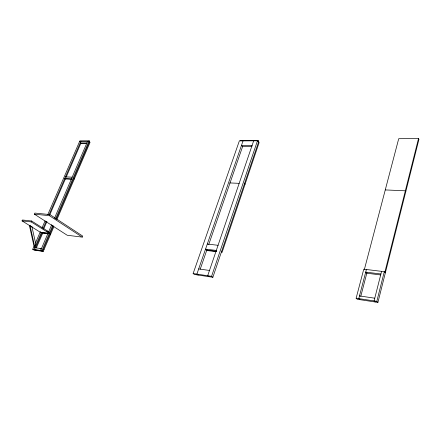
<?xml version="1.0" encoding="UTF-8"?>
<svg xmlns="http://www.w3.org/2000/svg" width="441" height="441" viewBox="0 0 441 441"><rect width="100%" height="100%" fill="white"/><g stroke="black" fill="none" stroke-linecap="round" stroke-linejoin="round"><path stroke-width="0.66" d="M377.92 302.399L376.823 301.341L384.304 271.678L363.764 269.175L356.13 298.21L357.26 299.257L377.92 302.399L418.95 139.284L418.498 138.601L398.719 138.695L364.31 269.727M384.839 272.24L418.498 138.601M381.581 271.347L374.078 300.927L375.175 301.98M366.399 269.495L358.781 298.612L359.906 299.66M360.766 296.358L366.967 272.582M258.04 141.352L258.266 140.696L240.169 140.756M221.443 251.888L222.071 252.379L259.148 142.515L257.489 140.767L239.38 140.828L193.13 273.541L194.437 274.473L212.865 277.279L258.817 141.28L258.266 140.696M212.865 277.279L211.57 276.331L257.489 140.767M253.68 140.784L207.689 275.746L208.99 276.689M200.208 269.203L206.939 249.727M208.731 244.535L242.616 146.511L241.492 145.359L252.114 145.381M243.068 140.817L196.884 274.109L198.185 275.046M82.235 237.126L82.671 236.062L49.888 214.58L34.856 213.086L34.381 214.166L67.197 235.246L82.235 237.126L49.414 215.682L34.381 214.166M34.1 246.111L32.728 249.264L41.895 250.653L52.76 225.379M55.742 218.427L89.104 140.806L89.705 141.28L56.128 219.486M53.416 225.798L42.573 251.056L33.406 249.667M32.728 249.264L34.078 250.064L43.246 251.458L53.896 226.63M57.121 219.105L90.069 142.294L88.878 141.34L79.639 141.374M51.762 224.601L40.633 250.46L41.305 250.863M54.48 218.295L87.605 141.346M41.377 232.385L33.968 249.452L34.641 249.854M43.02 228.592L46.04 221.641M49.056 214.69L80.885 141.368M42.066 232.738L35.418 248.068L34.74 247.666L41.41 248.658M43.681 229.006L46.967 221.426M49.414 215.682L65.593 178.478M66.144 177.21L80.935 143.105M36.355 247.859L42.727 233.151L41.399 232.324M35.473 242.952L40.412 231.597M42.055 227.81L45.076 220.869M47.815 214.563L79.871 140.844L89.104 140.806M34.641 246.387L35.732 243.873L31.945 226.735L29.398 225.461L34.023 246.293L34.641 246.387L30.016 225.533M31.614 221.002L22.447 219.987L22.05 220.875L31.212 221.906L31.614 221.002L49.728 232.429M86.91 142.956L80.19 142.967L80.791 143.435L86.838 143.43M242.622 146.5L251.905 146.528M229.689 182.927L239.132 183.34M385.263 189.928L405.351 190.804L405.83 191.444M65.472 176.874L72.181 177.177M71.459 178.853L64.755 178.533L65.378 178.98L71.409 179.272M207.298 244.055L218.069 245.295M31.945 226.735L31.328 226.657L40.164 232.17L49.342 233.317L31.212 221.906M216.316 250.427L205.539 249.121L206.807 250.102M206.471 250.058L216.233 251.249M206.427 250.46L216.63 251.712M46.84 231.145L48.841 231.387M380.908 273.999L365.716 272.108L366.807 273.211L380.655 274.947M40.826 232.578L48.075 233.493M42.799 233.157L48.047 233.824M198.682 268.911L209.486 270.476M359.481 295.928L374.767 298.199M40.07 248.763L41.415 248.961M193.13 273.541L211.57 276.331M356.13 298.21L376.823 301.341M41.895 250.653L43.246 251.458M43.345 249.248L44.017 249.656M22.05 220.875L30.363 226.057M50.009 233.736L50.671 234.154M48.08 233.162L48.742 233.576M73.713 178.528L74.336 178.98M244.523 183.577L245.108 184.123M384.304 271.678L385.368 272.803"/></g></svg>
